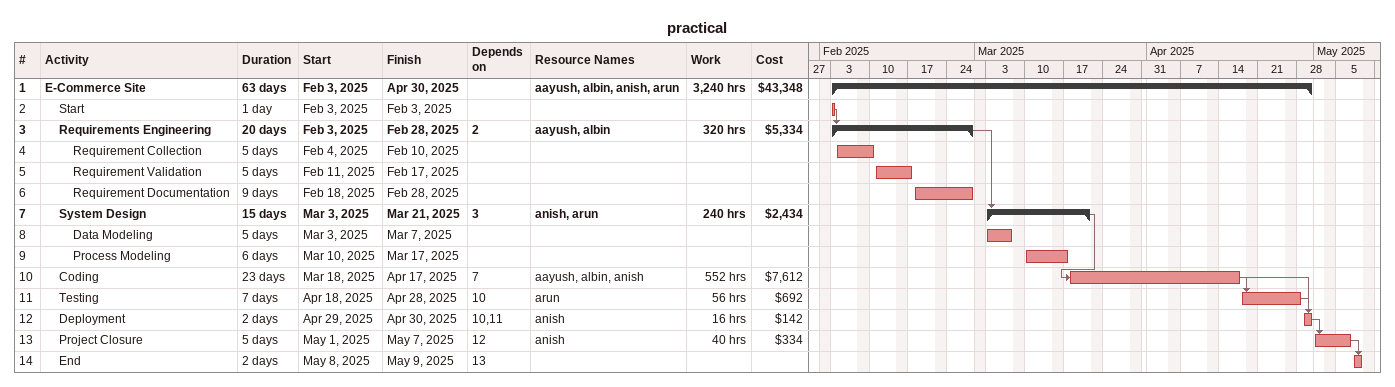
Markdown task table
practical

| ID | Level | Task | Duration | Start | Finish | Predecessors | Resources | Work (h) | Cost ($) |
|---|---|---|---|---|---|---|---|---|---|
| 1 | 1 | **E-Commerce Site** | 63d | 2025-02-03 | 2025-04-30 |  | aayush, albin, anish, arun | 3240 | 43348 |
| 2 | 2 | Start | 1d | 2025-02-03 | 2025-02-03 |  |  |  |  |
| 3 | 2 | **Requirements Engineering** | 20d | 2025-02-03 | 2025-02-28 | 2 | aayush, albin | 320 | 5334 |
| 4 | 3 | Requirement Collection | 5d | 2025-02-04 | 2025-02-10 |  |  |  |  |
| 5 | 3 | Requirement Validation | 5d | 2025-02-11 | 2025-02-17 |  |  |  |  |
| 6 | 3 | Requirement Documentation | 9d | 2025-02-18 | 2025-02-28 |  |  |  |  |
| 7 | 2 | **System Design** | 15d | 2025-03-03 | 2025-03-21 | 3 | anish, arun | 240 | 2434 |
| 8 | 3 | Data Modeling | 5d | 2025-03-03 | 2025-03-07 |  |  |  |  |
| 9 | 3 | Process Modeling | 6d | 2025-03-10 | 2025-03-17 |  |  |  |  |
| 10 | 2 | Coding | 23d | 2025-03-18 | 2025-04-17 | 7 | aayush, albin, anish | 552 | 7612 |
| 11 | 2 | Testing | 7d | 2025-04-18 | 2025-04-28 | 10 | arun | 56 | 692 |
| 12 | 2 | Deployment | 2d | 2025-04-29 | 2025-04-30 | 10, 11 | anish | 16 | 142 |
| 13 | 2 | Project Closure | 5d | 2025-05-01 | 2025-05-07 | 12 | anish | 40 | 334 |
| 14 | 2 | End | 2d | 2025-05-08 | 2025-05-09 | 13 |  |  |  |
